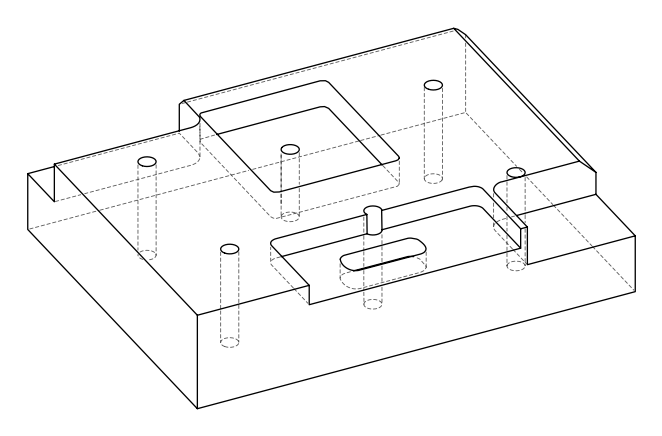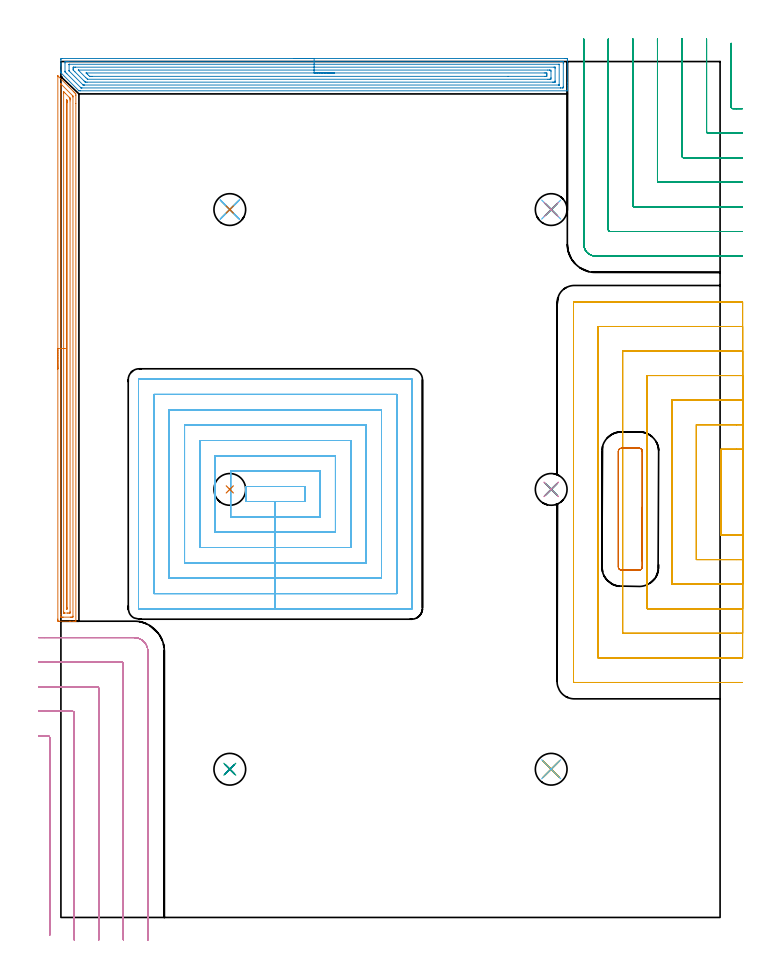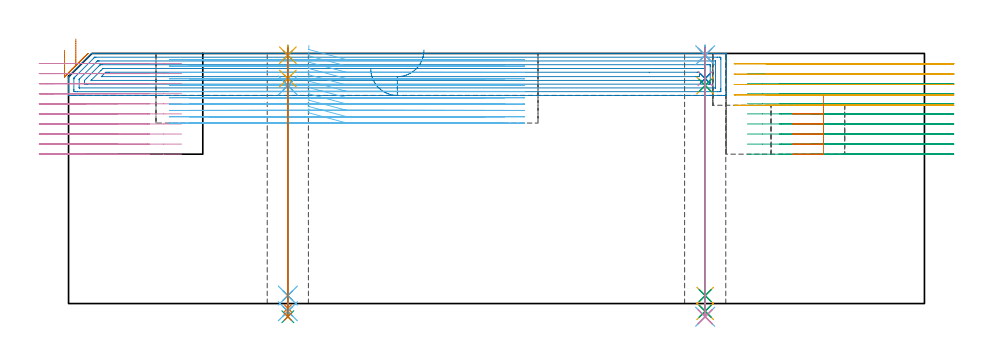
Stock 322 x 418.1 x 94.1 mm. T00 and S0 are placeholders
(PLAN: 28 operations, 20 tool changes, 142 min)
(1 AREA_MILL | FG_CHAMFER_SURFACE | UGT0205_001 | 8.55 min | 10714 mm3)
(2 AREA_MILL_1 | FG_CHAMFER_SURFACE_1 | UGT0205_001 | 12.03 min | 31373 mm3)
(3 MILL_CORNER_NOTCH_RECTANGULAR | CORNER_NOTCH_RECTANGULAR | NXT0201_012 | Follow Part, ap 4, ae 75% | 17.34 min | 288793 mm3)
(4 MILL_CORNER_NOTCH_RECTANGULAR_1 | CORNER_NOTCH_RECTANGULAR_1 | NXT0201_012 | Follow Part, ap 4, ae 75% | 16.72 min | 275011 mm3)
(5 MILL_OPEN_POCKET | POCKET_OPEN | NXT0201_012 | Follow Part, ap 4, ae 75% | 28.63 min | 312837 mm3)
(6 MILL_RECTANGULAR_POCKET | POCKET_RECTANGULAR_STRAIGHT | NXT0201_013 | Follow Part, ap 2.5, ae 75% | 51.78 min | 459825 mm3)
(7 MILL_RECTANGULAR_POCKET_1 | POCKET_RECTANGULAR_STRAIGHT_1 | NXT0201_012 | Follow Part, ap 4, ae 75% | 1.95 min | 37101 mm3)
(8 SPOT_DRILL | STEP1HOLE | NXT0321_9005460120000 | 0.03 min | 4 mm3)
(9 SPOT_DRILL_1 | STEP1HOLE_1 | NXT0321_9005460120000 | 0.03 min | 6 mm3)
(10 SPOT_DRILL_2 | STEP1HOLE_3 | NXT0321_9005460120000 | 0.03 min | 7 mm3)
(11 SPOT_DRILL_3 | STEP1HOLE_4 | NXT0321_9005460120000 | 0.03 min | 34 mm3)
(12 SPOT_DRILL_4 | STEP1HOLE_5 | NXT0321_9005460120000 | 0.03 min | 47 mm3)
(13 DRILL_BLIND_HOLE_INTO_CENTER | STEP1HOLE | UGT0301_185 | 0.05 min | 253 mm3)
(14 GUN_DRILL_THROUGH_HOLE | STEP1HOLE | UGT0307_002 | 0.47 min | 2401 mm3)
(15 SPADE_DRILL_TO_ENLARGE_THROUGH_HOLE | STEP1HOLE | UGT0306_006 | 0.41 min | 15104 mm3)
(16 DRILL_BLIND_HOLE_INTO_CENTER_1 | STEP1HOLE_1 | UGT0301_185 | 0.05 min | 238 mm3)
(17 GUN_DRILL_THROUGH_HOLE_1 | STEP1HOLE_1 | UGT0307_002 | 0.47 min | 2355 mm3)
(18 SPADE_DRILL_TO_ENLARGE_THROUGH_HOLE_1 | STEP1HOLE_1 | UGT0306_006 | 0.41 min | 15074 mm3)
(19 INDEXABLE_INSERT_DRILL_THROUGH_HOLE_FROM_SOLID | STEP1HOLE_2 | NXT0302_002 | 0.29 min | 12841 mm3)
(20 DRILL_BLIND_HOLE_INTO_CENTER_2 | STEP1HOLE_3 | UGT0301_185 | 0.05 min | 208 mm3)
(21 GUN_DRILL_THROUGH_HOLE_2 | STEP1HOLE_3 | UGT0307_002 | 0.47 min | 2388 mm3)
(22 SPADE_DRILL_TO_ENLARGE_THROUGH_HOLE_2 | STEP1HOLE_3 | UGT0306_006 | 0.41 min | 14101 mm3)
(23 DRILL_BLIND_HOLE_INTO_CENTER_3 | STEP1HOLE_4 | UGT0301_185 | 0.05 min | 287 mm3)
(24 GUN_DRILL_THROUGH_HOLE_3 | STEP1HOLE_4 | UGT0307_002 | 0.47 min | 2419 mm3)
(25 SPADE_DRILL_TO_ENLARGE_THROUGH_HOLE_3 | STEP1HOLE_4 | UGT0306_006 | 0.41 min | 15024 mm3)
(26 DRILL_BLIND_HOLE_INTO_CENTER_4 | STEP1HOLE_5 | UGT0301_185 | 0.05 min | 270 mm3)
(27 GUN_DRILL_THROUGH_HOLE_4 | STEP1HOLE_5 | UGT0307_002 | 0.47 min | 2371 mm3)
(28 SPADE_DRILL_TO_ENLARGE_THROUGH_HOLE_4 | STEP1HOLE_5 | UGT0306_006 | 0.41 min | 15073 mm3)
(TOOL UGT0205_001 | Chamfer Mill 20 x 3 x 45 deg. | D20 FL50 Z2)
(TOOL NXT0201_012 | ENDMILL 16mm [2P460-1600-NA 1630] | D16 FL38 Z6)
(TOOL NXT0201_013 | ENDMILL 10mm | D10 FL30 Z4)
(TOOL NXT0321_9005460120000 | NC Spot Drill, 142deg, 12mm, Carbide, Uncoated | D12 PA142 FL30 Z2)
(TOOL UGT0301_185 | Twist Drill 6.3 mm | D6.3 PA118 FL61 Z2)
(TOOL UGT0307_002 | Gun Drill 6 mm | D6 PA130 FL24 Z1)
(TOOL UGT0306_006 | Spade Drill 15.5mm | D15.5 PA132 FL10 Z2)
(TOOL NXT0302_002 | Index. Insert Drill 15.5mm [880-D1550L20-05] | D15.5 PA176 FL78 Z2)
(OP 1 AREA_MILL)
G17 G21 G94 G90
T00 M6
G54
G17 G0 G90 X-1.5 Y267.9 S1061 M3
G43 Z104.1 H0
Z95.3
G94 G1 Y267.938 Z94.428 F250.
Y268.052 Z93.563
Y268.241 Z92.712
Y268.503 Z91.88
Y268.837 Z91.074
Y269.24 Z90.3
Y269.708 Z89.564
Y270.239 Z88.872
Y270.829 Z88.229
Y271.472 Z87.64
Y272.164 Z87.108
Y272.9 Z86.64
Y273.674 Z86.237
Y274.48 Z85.903
Y275.312 Z85.641
Y276.163 Z85.452
Y277.028 Z85.338
Y277.9 Z85.3
Y411.084
X-1.496 Y411.085 Z85.304
X-1.486 Y411.084 Z85.313
X-1.45 Y411.05 Z85.35
X-1.062 Y410.663 Z85.735
X6.053 Y403.547 Z92.853
X6.422 Y403.18 Z93.218
X6.899 Y402.701 Z93.699
X7.301 Y402.3 Z94.099
X7.3 Y401.633 Z94.1
Y397.621
Y144.861
X7.305 Y144.709 Z94.095
X7.301 Y144.706 Z94.091
X6.977 Y144.7 Z93.776
X6.631 Z93.431
X5.982 Z92.777
X4.777 Z91.573
X4.221 Z91.015
X-0.784 Z86.013
X-1.062 Y144.702 Z85.735
X-1.285 Y144.705 Z85.512
X-1.492 Y144.71 Z85.306
X-1.495 Y144.872 Z85.303
X-1.499 Y145.311 Z85.301
X-1.5 Y145.755 Z85.3
Y277.9
X-0.086 Z86.714
X-0.085 Y406.917 Z86.715
X-0.081 Y407.195 Z86.719
X-0.079 Y407.214 Z86.721
X-0.063 Y407.204 Z86.737
X-0.026 Y407.173 Z86.775
X0.01 Y407.14 Z86.81
X5.589 Y401.56 Z92.389
X5.754 Y401.389 Z92.554
X5.879 Y401.257 Z92.679
X5.881 Y401.162 Z92.681
X5.885 Y400.765 Z92.685
Y147.195
X5.884 Y147.097 Z92.684
X5.877 Y146.71 Z92.677
X5.49 Y146.702 Z92.29
X5.101 Y146.701 Z91.901
X4.612 Y146.7 Z91.412
X1.09 Z87.89
X0.699 Y146.701 Z87.499
X0.207 Y146.703 Z87.007
X0.006 Y146.71 Z86.806
X-0.079 Y146.737 Z86.721
X-0.084 Y146.998 Z86.716
X-0.085 Y147.097 Z86.715
X-0.086 Y147.892 Z86.714
Y277.9
X1.328 Z88.128
X1.329 Y402.707 Z88.129
X1.333 Y403.346 Z88.133
X1.334 Y403.35 Z88.134
X1.349 Y403.346 Z88.149
X1.579 Y403.119 Z88.379
X2.248 Y402.453 Z89.048
X4.034 Y400.667 Z90.834
X4.221 Y400.48 Z91.021
X4.394 Y400.303 Z91.194
X4.436 Y400.257 Z91.236
X4.455 Y400.234 Z91.255
X4.464 Y400.197 Z91.264
X4.468 Y400.029 Z91.268
X4.47 Y399.775 Z91.27
X4.471 Y399.52 Z91.271
X4.472 Y398.882 Z91.272
X4.471 Y149.522 Z91.271
X4.466 Y148.882 Z91.266
X4.464 Y148.757 Z91.264
X4.455 Y148.709 Z91.255
X4.397 Y148.704 Z91.197
X4.221 Y148.702 Z91.021
X3.52 Y148.7 Z90.32
X3.34 Z90.14
X1.759 Z88.559
X1.579 Y148.702 Z88.379
X1.4 Y148.706 Z88.2
X1.349 Y148.71 Z88.149
X1.335 Y148.716 Z88.135
X1.333 Y148.731 Z88.133
X1.33 Y148.798 Z88.13
X1.329 Y148.882 Z88.129
X1.328 Y149.137 Z88.128
Y277.9
X2.743 Z89.543
Y398.595
X2.744 Y398.882 Z89.544
X2.746 Y399.168 Z89.546
X2.75 Y399.48 Z89.55
X2.907 Y399.332 Z89.707
X3.05 Y399.176 Z89.85
X3.054 Y398.882 Z89.854
X3.056 Y398.563 Z89.856
X3.057 Y398.276 Z89.857
Y397.989
Y151.242
X3.055 Y150.958 Z89.855
X3.05 Y150.796 Z89.85
X3.047 Y150.71 Z89.847
X3.002 Y150.707 Z89.802
X2.9 Y150.705 Z89.7
X2.798 Y150.707 Z89.598
X2.753 Y150.71 Z89.553
X2.75 Y150.796 Z89.55
X2.746 Y150.955 Z89.546
X2.743 Y151.274 Z89.543
Y277.9
Y278.771 Z89.581
Y279.636 Z89.695
Y280.488 Z89.883
Y281.32 Z90.146
Y282.126 Z90.48
Y282.9 Z90.882
Y283.636 Z91.351
Y284.328 Z91.882
Y284.971 Z92.472
Y285.56 Z93.115
Y286.091 Z93.807
Y286.56 Z94.543
Y286.963 Z95.316
Y287.297 Z96.122
Y287.559 Z96.954
Y287.748 Z97.806
Y287.862 Z98.671
Y287.9 Z99.543
G0 Z104.1
M5
M2
(OP 2 AREA_MILL_1)
G17 G21 G94 G90
T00 M6
G54
G17 G0 G90 X113.7 Y419.6 S1061 M3
G43 Z104.1 H0
Z88.3
G94 G1 X113.738 Z87.429 F250.
X113.852 Z86.564
X114.041 Z85.712
X114.303 Z84.88
X114.637 Z84.074
X115.04 Z83.3
X115.508 Z82.564
X116.04 Z81.872
X116.629 Z81.229
X117.272 Z80.64
X117.964 Z80.109
X118.7 Z79.64
X119.474 Z79.237
X120.28 Z78.903
X121.112 Z78.641
X121.964 Z78.452
X122.828 Z78.338
X123.7 Z78.3
X246.339
X246.8 Y419.599 Z78.301
X247.226 Y419.595 Z78.303
X247.39 Y419.591 Z78.306
X247.395 Y419.176 Z78.721
X247.4 Y418.585 Z79.313
Y407.742 Z90.153
Y406.286 Z91.611
Y405.104 Z92.791
Y404.498 Z93.401
Y404.224 Z93.675
X247.399 Y404.091 Z93.808
X247.39 Y403.806 Z94.093
X247.246 Y403.8 Z94.1
X9.52
X8.794 Y403.803 Z94.089
X8.78 Y403.816 Z94.077
X8.628 Y403.971 Z93.927
X0.154 Y412.446 Z85.452
X0.025 Y412.579 Z85.319
X0.01 Y412.598 Z85.3
X0. Y412.882 Z85.017
Y413.293 Z84.606
Y413.899 Z83.996
Y415.96 Z81.937
Y416.537 Z81.358
Y417.128 Z80.767
Y418.887 Z79.009
X0.004 Y419.176 Z78.721
X0.01 Y419.591 Z78.306
X0.174 Y419.595 Z78.303
X0.6 Y419.6 Z78.3
X123.7
Y418.186 Z79.714
X244.236
X245.016 Y418.185 Z79.715
X245.13 Y418.184 Z79.716
X245.365 Y418.179 Z79.721
X245.39 Y418.102 Z79.798
X245.396 Y417.922 Z79.978
X245.399 Y417.417 Z80.483
X245.4 Y417.039 Z80.861
X245.399 Y405.983 Z91.917
X245.397 Y405.608 Z92.292
X245.39 Y405.234 Z92.666
X245.016 Y405.219 Z92.681
X244.902 Y405.217 Z92.683
X244.124 Y405.214 Z92.686
X244.012
X10.3
X9.91 Y405.217 Z92.683
X9.862 Y405.219 Z92.681
X9.842 Y405.221 Z92.679
X9.805 Y405.255 Z92.645
X9.676 Y405.377 Z92.523
X9.52 Y405.53 Z92.37
X2.91 Y412.14 Z85.76
X2.384 Y412.669 Z85.231
X2.041 Y413.019 Z84.881
X2.01 Y413.068 Z84.832
X2.006 Y413.114 Z84.786
X2.003 Y413.208 Z84.692
X2. Y413.397 Z84.503
X2.001 Y417.417 Z80.483
X2.003 Y417.792 Z80.108
X2.01 Y418.166 Z79.734
X2.384 Y418.181 Z79.719
X2.498 Y418.183 Z79.717
X3.276 Y418.186 Z79.714
X3.388
X123.7
Y416.771 Z81.129
X243.232
X243.311 Y416.77 Z81.13
X243.374 Y416.767 Z81.133
X243.386 Y416.765 Z81.135
X243.39 Y416.749 Z81.151
X243.395 Y416.702 Z81.198
X243.399 Y416.537 Z81.363
Y406.863 Z91.037
X243.398 Y406.699 Z91.201
X243.391 Y406.644 Z91.256
X243.387 Y406.635 Z91.265
X243.379 Y406.632 Z91.268
X243.351 Y406.63 Z91.27
X243.232 Y406.629 Z91.271
X11.541
X11.304
X11.067 Y406.632 Z91.268
X10.909 Y406.635 Z91.265
X10.869 Y406.642 Z91.258
X10.848 Y406.659 Z91.241
X10.804 Y406.699 Z91.201
X10.637 Y406.863 Z91.037
X4.168 Y413.333 Z84.567
X4.031 Y413.477 Z84.423
X4.016 Y413.495 Z84.405
X4.01 Y413.535 Z84.365
X4.004 Y413.623 Z84.277
X4.001 Y413.733 Z84.167
Y416.537 Z81.363
X4.002 Y416.7 Z81.2
X4.009 Y416.756 Z81.144
X4.013 Y416.765 Z81.135
X4.021 Y416.768 Z81.132
X4.049 Y416.77 Z81.13
X4.168 Y416.771 Z81.129
X123.7
Y415.357 Z82.543
X240.861
X241.28 Y415.355 Z82.545
X241.373 Y415.352 Z82.548
X241.387 Y415.351 Z82.549
X241.39 Y415.337 Z82.563
X241.396 Y415.292 Z82.608
X241.398 Y415.199 Z82.701
X241.4 Y414.826 Z83.074
Y408.622 Z89.278
X241.396 Y408.206 Z89.694
X241.393 Y408.102 Z89.798
X241.39 Y408.056 Z89.844
X241.338 Y408.05 Z89.85
X241.14 Y408.046 Z89.854
X240.556 Y408.043 Z89.857
X240.251
X12.783
X12.196 Y408.045 Z89.855
X12.001 Y408.047 Z89.853
X11.932 Y408.05 Z89.85
X11.901 Y408.06 Z89.84
X11.873 Y408.085 Z89.815
X11.761 Y408.192 Z89.708
X11.327 Y408.622 Z89.278
X6.844 Y413.105 Z84.795
X6.061 Y413.899 Z84.001
X6.01 Y413.953 Z83.947
X6.007 Y414.003 Z83.897
X6.003 Y414.107 Z83.793
X6.001 Y414.315 Z83.585
X6. Y414.731 Z83.169
Y414.778 Z83.122
X6.004 Y415.194 Z82.706
X6.007 Y415.298 Z82.602
X6.01 Y415.344 Z82.556
X6.062 Y415.35 Z82.55
X6.26 Y415.353 Z82.547
X6.844 Y415.357 Z82.543
X7.149
X123.7
Y413.943 Z83.957
X237.835
X238.729 Y413.942 Z83.958
X238.772 Y413.94 Z83.96
X239.39 Y413.899 Z84.001
X239.399 Y413.281 Z84.619
Y410.381 Z87.519
X239.397 Y409.765 Z88.135
X239.39 Y409.501 Z88.399
X238.814 Y409.46 Z88.44
X238.772 Y409.459 Z88.441
X237.925 Y409.457 Z88.443
X13.088
X13.043 Y409.459 Z88.441
X12.958 Y409.464 Z88.436
X12.909 Y409.501 Z88.399
X12.196 Y410.203 Z87.697
X8.628 Y413.772 Z84.128
X8.506 Y413.899 Z84.001
X8.476 Y413.934 Z83.966
X8.538 Y413.94 Z83.96
X8.584 Y413.942 Z83.958
X123.7 Y413.943 Z83.957
Y412.529 Z85.371
X236.096
X236.594 Y412.528 Z85.372
X236.988 Y412.525 Z85.375
X237.373 Y412.522 Z85.378
X237.39 Y412.14 Z85.76
X237.395 Y411.738 Z86.162
X237.39 Y411.26 Z86.64
X237.376 Y410.878 Z87.022
X236.988 Y410.875 Z87.025
X236.49 Y410.872 Z87.028
X218.455 Y410.871 Z87.029
X15.267
X14.872 Y410.872 Z87.028
X14.371 Y410.874 Z87.026
X13.98 Y410.878 Z87.022
X13.592 Y411.26 Z86.64
X13.088 Y411.76 Z86.14
X12.711 Y412.14 Z85.76
X12.347 Y412.513 Z85.387
X12.338 Y412.524 Z85.376
X12.347 Y412.525 Z85.375
X12.386 Y412.527 Z85.373
X12.456 Y412.528 Z85.372
X12.562 Y412.529 Z85.371
X123.7
X124.572 Z85.409
X125.436 Z85.523
X126.288 Z85.712
X127.12 Z85.974
X127.926 Z86.308
X128.7 Z86.711
X129.436 Z87.18
X130.128 Z87.711
X130.771 Z88.3
X131.36 Z88.943
X131.892 Z89.635
X132.36 Z90.371
X132.763 Z91.145
X133.097 Z91.951
X133.359 Z92.783
X133.548 Z93.635
X133.662 Z94.5
X133.7 Z95.371
G0 Z104.1
M5
M2
(OP 3 MILL_CORNER_NOTCH_RECTANGULAR)
G17 G21 G94 G90
T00 M6
G54
G17 G0 G90 X327.4 Y427.003 S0 M3
G43 Z104.1 H1
Z90.31
G94 G1 Y424.003 F250.
Y395.894 F500.
G3 X328.194 Y395.1 R0.8
G1 X330.
X333. F250.
G0 Z104.1
X315.387 Y429.1
Z90.31
G1 X315.399 Y426.1
X315.4 Y425.846 F500.
Y383.894
G3 X316.194 Y383.1 R0.8
G1 X330.
X333. F250.
G0 Z104.1
X303.383 Y429.1
Z90.31
G1 X303.399 Y426.1
X303.4 Y425.846 F500.
Y371.895
G3 X304.195 Y371.1 R0.8
G1 X330.
X333. F250.
G0 Z104.1
X291.378 Y429.1
Z90.31
G1 X291.399 Y426.1
X291.4 Y425.846 F500.
Y359.895
G3 X292.195 Y359.1 R0.8
G1 X330.
X333. F250.
G0 Z104.1
X279.367 Y429.1
Z90.31
G1 X279.399 Y426.1
G2 X279.4 Y425.846 R24. F500.
G1 Y347.895
G3 X280.195 Y347.1 R0.8
G1 X330.
X333. F250.
G0 Z104.1
X267.334 Y429.099
Z90.31
G1 X267.397 Y426.1
G2 X267.4 Y425.846 R12. F500.
G1 Y335.896
G3 X268.196 Y335.1 R0.8
G1 X330.
X333. F250.
G0 Z104.1
X255.4 Y428.846
Z90.31
G1 Y425.846
Y328.8 F500.
G3 X261.1 Y323.1 R5.7
G1 X330.
X333. F250.
G0 Z104.1
X327.4 Y427.003
Z86.52
G1 Y424.003
Y395.894 F500.
G3 X328.194 Y395.1 R0.8
G1 X330.
X333. F250.
G0 Z104.1
X315.392 Y429.1
Z86.52
G1 X315.4 Y426.1
Y425.935 F500.
Y383.894
G3 X316.194 Y383.1 R0.8
G1 X330.
X333. F250.
G0 Z104.1
X303.389 Y429.1
Z86.52
G1 X303.4 Y426.1
Y425.935 F500.
Y371.895
G3 X304.195 Y371.1 R0.8
G1 X330.
X333. F250.
G0 Z104.1
X291.386 Y429.1
Z86.52
G1 X291.4 Y426.1
Y425.935 F500.
Y359.895
G3 X292.195 Y359.1 R0.8
G1 X330.
X333. F250.
G0 Z104.1
X279.379 Y429.1
Z86.52
G1 X279.399 Y426.1
X279.4 Y425.935 F500.
Y347.895
G3 X280.195 Y347.1 R0.8
G1 X330.
X333. F250.
G0 Z104.1
X267.358 Y429.1
Z86.52
G1 X267.399 Y426.1
X267.4 Y425.935 F500.
Y335.896
G3 X268.196 Y335.1 R0.8
G1 X330.
X333. F250.
G0 Z104.1
X255.4 Y428.935
Z86.52
G1 Y425.935
Y328.8 F500.
G3 X261.1 Y323.1 R5.7
G1 X330.
X333. F250.
G0 Z104.1
X327.4 Y427.003
Z82.73
G1 Y424.003
Y395.894 F500.
G3 X328.194 Y395.1 R0.8
G1 X330.
X333. F250.
G0 Z104.1
X315.4 Y429.1
Z82.73
G1 Y426.1
Y383.894 F500.
G3 X316.194 Y383.1 R0.8
G1 X330.
X333. F250.
G0 Z104.1
X303.4 Y429.1
Z82.73
G1 Y426.1
Y371.895 F500.
G3 X304.195 Y371.1 R0.8
G1 X330.
X333. F250.
G0 Z104.1
X291.4 Y429.1
Z82.73
G1 Y426.1
Y359.895 F500.
G3 X292.195 Y359.1 R0.8
G1 X330.
X333. F250.
G0 Z104.1
X279.4 Y429.1
Z82.73
G1 Y426.1
Y347.895 F500.
G3 X280.195 Y347.1 R0.8
G1 X330.
X333. F250.
G0 Z104.1
X267.4 Y429.1
Z82.73
G1 Y426.1
Y335.896 F500.
G3 X268.196 Y335.1 R0.8
G1 X330.
X333. F250.
G0 Z104.1
X255.4 Y429.1
Z82.73
G1 Y426.1
Y328.8 F500.
G3 X261.1 Y323.1 R5.7
G1 X330.
X333. F250.
G0 Z104.1
X327.4 Y427.003
Z78.94
G1 Y424.003
Y395.894 F500.
G3 X328.194 Y395.1 R0.8
G1 X330.
X333. F250.
G0 Z104.1
X315.4 Y429.1
Z78.94
G1 Y426.1
Y383.894 F500.
G3 X316.194 Y383.1 R0.8
G1 X330.
X333. F250.
G0 Z104.1
X303.4 Y429.1
Z78.94
G1 Y426.1
Y371.895 F500.
G3 X304.195 Y371.1 R0.8
G1 X330.
X333. F250.
G0 Z104.1
X291.4 Y429.1
Z78.94
G1 Y426.1
Y359.895 F500.
G3 X292.195 Y359.1 R0.8
G1 X330.
X333. F250.
G0 Z104.1
X279.4 Y429.1
Z78.94
G1 Y426.1
Y347.895 F500.
G3 X280.195 Y347.1 R0.8
G1 X330.
X333. F250.
G0 Z104.1
X267.4 Y429.1
Z78.94
G1 Y426.1
Y335.896 F500.
G3 X268.196 Y335.1 R0.8
G1 X330.
X333. F250.
G0 Z104.1
X255.4 Y429.1
Z78.94
G1 Y426.1
Y328.8 F500.
G3 X261.1 Y323.1 R5.7
G1 X330.
X333. F250.
G0 Z104.1
X327.4 Y427.003
Z75.15
G1 Y424.003
Y395.894 F500.
G3 X328.194 Y395.1 R0.8
G1 X330.
X333. F250.
G0 Z104.1
X315.4 Y429.1
Z75.15
G1 Y426.1
Y383.894 F500.
G3 X316.194 Y383.1 R0.8
G1 X330.
X333. F250.
G0 Z104.1
X303.4 Y429.1
Z75.15
G1 Y426.1
Y371.895 F500.
G3 X304.195 Y371.1 R0.8
G1 X330.
X333. F250.
G0 Z104.1
X291.4 Y429.1
Z75.15
G1 Y426.1
Y359.895 F500.
G3 X292.195 Y359.1 R0.8
G1 X330.
X333. F250.
G0 Z104.1
X279.4 Y429.1
Z75.15
G1 Y426.1
Y347.895 F500.
G3 X280.195 Y347.1 R0.8
G1 X330.
X333. F250.
G0 Z104.1
X267.4 Y429.1
Z75.15
G1 Y426.1
Y335.896 F500.
G3 X268.196 Y335.1 R0.8
G1 X330.
X333. F250.
G0 Z104.1
X255.4 Y429.1
Z75.15
G1 Y426.1
Y328.8 F500.
G3 X261.1 Y323.1 R5.7
G1 X330.
X333. F250.
G0 Z104.1
X327.4 Y427.003
Z71.36
G1 Y424.003
Y395.894 F500.
G3 X328.194 Y395.1 R0.8
G1 X330.
X333. F250.
G0 Z104.1
X315.4 Y429.1
Z71.36
G1 Y426.1
Y383.894 F500.
G3 X316.194 Y383.1 R0.8
G1 X330.
X333. F250.
G0 Z104.1
X303.4 Y429.1
Z71.36
G1 Y426.1
Y371.895 F500.
G3 X304.195 Y371.1 R0.8
G1 X330.
X333. F250.
G0 Z104.1
X291.4 Y429.1
Z71.36
G1 Y426.1
Y359.895 F500.
G3 X292.195 Y359.1 R0.8
G1 X330.
X333. F250.
G0 Z104.1
X279.4 Y429.1
Z71.36
G1 Y426.1
Y347.895 F500.
G3 X280.195 Y347.1 R0.8
G1 X330.
X333. F250.
G0 Z104.1
X267.4 Y429.1
Z71.36
G1 Y426.1
Y335.896 F500.
G3 X268.196 Y335.1 R0.8
G1 X330.
X333. F250.
G0 Z104.1
X255.4 Y429.1
Z71.36
G1 Y426.1
Y328.8 F500.
G3 X261.1 Y323.1 R5.7
G1 X330.
X333. F250.
G0 Z104.1
X327.4 Y427.003
Z67.57
G1 Y424.003
Y395.894 F500.
G3 X328.194 Y395.1 R0.8
G1 X330.
X333. F250.
G0 Z104.1
X315.4 Y429.1
Z67.57
G1 Y426.1
Y383.894 F500.
G3 X316.194 Y383.1 R0.8
G1 X330.
X333. F250.
G0 Z104.1
X303.4 Y429.1
Z67.57
G1 Y426.1
Y371.895 F500.
G3 X304.195 Y371.1 R0.8
G1 X330.
X333. F250.
G0 Z104.1
X291.4 Y429.1
Z67.57
G1 Y426.1
Y359.895 F500.
G3 X292.195 Y359.1 R0.8
G1 X330.
X333. F250.
G0 Z104.1
X279.4 Y429.1
Z67.57
G1 Y426.1
Y347.895 F500.
G3 X280.195 Y347.1 R0.8
G1 X330.
X333. F250.
G0 Z104.1
X267.4 Y429.1
Z67.57
G1 Y426.1
Y335.896 F500.
G3 X268.196 Y335.1 R0.8
G1 X330.
X333. F250.
G0 Z104.1
X255.4 Y429.1
Z67.57
G1 Y426.1
Y328.8 F500.
G3 X261.1 Y323.1 R5.7
G1 X330.
X333. F250.
G0 Z104.1
X327.4 Y427.003
Z63.78
G1 Y424.003
Y395.894 F500.
G3 X328.194 Y395.1 R0.8
G1 X330.
X333. F250.
G0 Z104.1
X315.4 Y429.1
Z63.78
G1 Y426.1
Y383.894 F500.
G3 X316.194 Y383.1 R0.8
G1 X330.
X333. F250.
G0 Z104.1
X303.4 Y429.1
Z63.78
G1 Y426.1
Y371.895 F500.
G3 X304.195 Y371.1 R0.8
G1 X330.
X333. F250.
G0 Z104.1
X291.4 Y429.1
Z63.78
G1 Y426.1
Y359.895 F500.
G3 X292.195 Y359.1 R0.8
G1 X330.
X333. F250.
G0 Z104.1
X279.4 Y429.1
Z63.78
G1 Y426.1
Y347.895 F500.
G3 X280.195 Y347.1 R0.8
G1 X330.
X333. F250.
G0 Z104.1
X267.4 Y429.1
Z63.78
G1 Y426.1
Y335.896 F500.
G3 X268.196 Y335.1 R0.8
G1 X330.
X333. F250.
G0 Z104.1
X255.4 Y429.1
Z63.78
G1 Y426.1
Y328.8 F500.
G3 X261.1 Y323.1 R5.7
G1 X330.
X333. F250.
G0 Z104.1
X327.4 Y427.003
Z59.99
G1 Y424.003
Y395.894 F500.
G3 X328.194 Y395.1 R0.8
G1 X330.
X333. F250.
G0 Z104.1
X315.4 Y429.1
Z59.99
G1 Y426.1
Y383.894 F500.
G3 X316.194 Y383.1 R0.8
G1 X330.
X333. F250.
G0 Z104.1
X303.4 Y429.1
Z59.99
G1 Y426.1
Y371.895 F500.
G3 X304.195 Y371.1 R0.8
G1 X330.
X333. F250.
G0 Z104.1
X291.4 Y429.1
Z59.99
G1 Y426.1
Y359.895 F500.
G3 X292.195 Y359.1 R0.8
G1 X330.
X333. F250.
G0 Z104.1
X279.4 Y429.1
Z59.99
G1 Y426.1
Y347.895 F500.
G3 X280.195 Y347.1 R0.8
G1 X330.
X333. F250.
G0 Z104.1
X267.4 Y429.1
Z59.99
G1 Y426.1
Y335.896 F500.
G3 X268.196 Y335.1 R0.8
G1 X330.
X333. F250.
G0 Z104.1
X255.4 Y429.1
Z59.99
G1 Y426.1
Y328.8 F500.
G3 X261.1 Y323.1 R5.7
G1 X330.
X333. F250.
G0 Z104.1
X327.4 Y427.003
Z56.2
G1 Y424.003
Y395.894 F500.
G3 X328.194 Y395.1 R0.8
G1 X330.
X333. F250.
G0 Z104.1
X315.4 Y429.1
Z56.2
G1 Y426.1
Y383.894 F500.
G3 X316.194 Y383.1 R0.8
G1 X330.
X333. F250.
G0 Z104.1
X303.4 Y429.1
Z56.2
G1 Y426.1
Y371.895 F500.
G3 X304.195 Y371.1 R0.8
G1 X330.
X333. F250.
G0 Z104.1
X291.4 Y429.1
Z56.2
G1 Y426.1
Y359.895 F500.
G3 X292.195 Y359.1 R0.8
G1 X330.
X333. F250.
G0 Z104.1
X279.4 Y429.1
Z56.2
G1 Y426.1
Y347.895 F500.
G3 X280.195 Y347.1 R0.8
G1 X330.
X333. F250.
G0 Z104.1
X267.4 Y429.1
Z56.2
G1 Y426.1
Y335.896 F500.
G3 X268.196 Y335.1 R0.8
G1 X330.
X333. F250.
G0 Z104.1
X255.4 Y429.1
Z56.2
G1 Y426.1
Y328.8 F500.
G3 X261.1 Y323.1 R5.7
G1 X330.
X333. F250.
G0 Z104.1
M5
M2
(OP 4 MILL_CORNER_NOTCH_RECTANGULAR_1)
G17 G21 G94 G90
T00 M6
G54
G17 G0 G90 X-5.5 Y-8.809 S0 M3
G43 Z104.1 H1
Z90.31
G94 G1 Y-5.809 F250.
Y87.905 F500.
G3 X-6.295 Y88.7 R0.8
G1 X-8.
X-11. F250.
G0 Z104.1
X6.5 Y-11.
Z90.31
G1 Y-8.
Y99.905 F500.
G3 X5.705 Y100.7 R0.8
G1 X-8.
X-11. F250.
G0 Z104.1
X18.5 Y-11.
Z90.31
G1 Y-8.
Y111.905 F500.
G3 X17.705 Y112.7 R0.8
G1 X-8.
X-11. F250.
G0 Z104.1
X30.5 Y-11.
Z90.31
G1 Y-8.
Y123.904 F500.
G3 X29.704 Y124.7 R0.8
G1 X-8.
X-11. F250.
G0 Z104.1
X42.5 Y-11.
Z90.31
G1 Y-8.
Y130. F500.
G3 X35.8 Y136.7 R6.7
G1 X-8.
X-11. F250.
G0 Z104.1
X-5.5 Y-8.809
Z86.52
G1 Y-5.809
Y87.905 F500.
G3 X-6.295 Y88.7 R0.8
G1 X-8.
X-11. F250.
G0 Z104.1
X6.5 Y-11.
Z86.52
G1 Y-8.
Y99.905 F500.
G3 X5.705 Y100.7 R0.8
G1 X-8.
X-11. F250.
G0 Z104.1
X18.5 Y-11.
Z86.52
G1 Y-8.
Y111.905 F500.
G3 X17.705 Y112.7 R0.8
G1 X-8.
X-11. F250.
G0 Z104.1
X30.5 Y-11.
Z86.52
G1 Y-8.
Y123.904 F500.
G3 X29.704 Y124.7 R0.8
G1 X-8.
X-11. F250.
G0 Z104.1
X42.5 Y-11.
Z86.52
G1 Y-8.
Y130. F500.
G3 X35.8 Y136.7 R6.7
G1 X-8.
X-11. F250.
G0 Z104.1
X-5.5 Y-8.809
Z82.73
G1 Y-5.809
Y87.905 F500.
G3 X-6.295 Y88.7 R0.8
G1 X-8.
X-11. F250.
G0 Z104.1
X6.5 Y-11.
Z82.73
G1 Y-8.
Y99.905 F500.
G3 X5.705 Y100.7 R0.8
G1 X-8.
X-11. F250.
G0 Z104.1
X18.5 Y-11.
Z82.73
G1 Y-8.
Y111.905 F500.
G3 X17.705 Y112.7 R0.8
G1 X-8.
X-11. F250.
G0 Z104.1
X30.5 Y-11.
Z82.73
G1 Y-8.
Y123.904 F500.
G3 X29.704 Y124.7 R0.8
G1 X-8.
X-11. F250.
G0 Z104.1
X42.5 Y-11.
Z82.73
G1 Y-8.
Y130. F500.
G3 X35.8 Y136.7 R6.7
G1 X-8.
X-11. F250.
G0 Z104.1
X-5.5 Y-8.809
Z78.94
G1 Y-5.809
Y87.905 F500.
G3 X-6.295 Y88.7 R0.8
G1 X-8.
X-11. F250.
G0 Z104.1
X6.5 Y-11.
Z78.94
G1 Y-8.
Y99.905 F500.
G3 X5.705 Y100.7 R0.8
G1 X-8.
X-11. F250.
G0 Z104.1
X18.5 Y-11.
Z78.94
G1 Y-8.
Y111.905 F500.
G3 X17.705 Y112.7 R0.8
G1 X-8.
X-11. F250.
G0 Z104.1
X30.5 Y-11.
Z78.94
G1 Y-8.
Y123.904 F500.
G3 X29.704 Y124.7 R0.8
G1 X-8.
X-11. F250.
G0 Z104.1
X42.5 Y-11.
Z78.94
G1 Y-8.
Y130. F500.
G3 X35.8 Y136.7 R6.7
G1 X-8.
X-11. F250.
G0 Z104.1
X-5.5 Y-8.809
Z75.15
G1 Y-5.809
Y87.905 F500.
G3 X-6.295 Y88.7 R0.8
G1 X-8.
X-11. F250.
G0 Z104.1
X6.5 Y-11.
Z75.15
G1 Y-8.
Y99.905 F500.
G3 X5.705 Y100.7 R0.8
G1 X-8.
X-11. F250.
G0 Z104.1
X18.5 Y-11.
Z75.15
G1 Y-8.
Y111.905 F500.
G3 X17.705 Y112.7 R0.8
G1 X-8.
X-11. F250.
G0 Z104.1
X30.5 Y-11.
Z75.15
G1 Y-8.
Y123.904 F500.
G3 X29.704 Y124.7 R0.8
G1 X-8.
X-11. F250.
G0 Z104.1
X42.5 Y-11.
Z75.15
G1 Y-8.
Y130. F500.
G3 X35.8 Y136.7 R6.7
G1 X-8.
X-11. F250.
G0 Z104.1
X-5.5 Y-8.809
Z71.36
G1 Y-5.809
Y87.905 F500.
G3 X-6.295 Y88.7 R0.8
G1 X-8.
X-11. F250.
G0 Z104.1
X6.5 Y-11.
Z71.36
G1 Y-8.
Y99.905 F500.
G3 X5.705 Y100.7 R0.8
G1 X-8.
X-11. F250.
G0 Z104.1
X18.5 Y-11.
Z71.36
G1 Y-8.
Y111.905 F500.
G3 X17.705 Y112.7 R0.8
G1 X-8.
X-11. F250.
G0 Z104.1
X30.5 Y-11.
Z71.36
G1 Y-8.
Y123.904 F500.
G3 X29.704 Y124.7 R0.8
G1 X-8.
X-11. F250.
G0 Z104.1
X42.5 Y-11.
Z71.36
G1 Y-8.
Y130. F500.
G3 X35.8 Y136.7 R6.7
G1 X-8.
X-11. F250.
G0 Z104.1
X-5.5 Y-8.809
Z67.57
G1 Y-5.809
Y87.905 F500.
G3 X-6.295 Y88.7 R0.8
G1 X-8.
X-11. F250.
G0 Z104.1
X6.5 Y-11.
Z67.57
G1 Y-8.
Y99.905 F500.
G3 X5.705 Y100.7 R0.8
G1 X-8.
X-11. F250.
G0 Z104.1
X18.5 Y-11.
Z67.57
G1 Y-8.
Y111.905 F500.
G3 X17.705 Y112.7 R0.8
G1 X-8.
X-11. F250.
G0 Z104.1
X30.5 Y-11.
Z67.57
G1 Y-8.
Y123.904 F500.
G3 X29.704 Y124.7 R0.8
G1 X-8.
X-11. F250.
G0 Z104.1
X42.5 Y-11.
Z67.57
G1 Y-8.
Y130. F500.
G3 X35.8 Y136.7 R6.7
G1 X-8.
X-11. F250.
G0 Z104.1
X-5.5 Y-8.809
Z63.78
G1 Y-5.809
Y87.905 F500.
G3 X-6.295 Y88.7 R0.8
G1 X-8.
X-11. F250.
G0 Z104.1
X6.5 Y-11.
Z63.78
G1 Y-8.
Y99.905 F500.
G3 X5.705 Y100.7 R0.8
G1 X-8.
X-11. F250.
G0 Z104.1
X18.5 Y-11.
Z63.78
G1 Y-8.
Y111.905 F500.
G3 X17.705 Y112.7 R0.8
G1 X-8.
X-11. F250.
G0 Z104.1
X30.5 Y-11.
Z63.78
G1 Y-8.
Y123.904 F500.
G3 X29.704 Y124.7 R0.8
G1 X-8.
X-11. F250.
G0 Z104.1
X42.5 Y-11.
Z63.78
G1 Y-8.
Y130. F500.
G3 X35.8 Y136.7 R6.7
G1 X-8.
X-11. F250.
G0 Z104.1
X-5.5 Y-8.809
Z59.99
G1 Y-5.809
Y87.905 F500.
G3 X-6.295 Y88.7 R0.8
G1 X-8.
X-11. F250.
G0 Z104.1
X6.5 Y-11.
Z59.99
G1 Y-8.
Y99.905 F500.
G3 X5.705 Y100.7 R0.8
G1 X-8.
X-11. F250.
G0 Z104.1
X18.5 Y-11.
Z59.99
G1 Y-8.
Y111.905 F500.
G3 X17.705 Y112.7 R0.8
G1 X-8.
X-11. F250.
G0 Z104.1
X30.5 Y-11.
Z59.99
G1 Y-8.
Y123.904 F500.
G3 X29.704 Y124.7 R0.8
G1 X-8.
X-11. F250.
G0 Z104.1
X42.5 Y-11.
Z59.99
G1 Y-8.
Y130. F500.
G3 X35.8 Y136.7 R6.7
G1 X-8.
X-11. F250.
G0 Z104.1
X-5.5 Y-8.809
Z56.2
G1 Y-5.809
Y87.905 F500.
G3 X-6.295 Y88.7 R0.8
G1 X-8.
X-11. F250.
G0 Z104.1
X6.5 Y-11.
Z56.2
G1 Y-8.
Y99.905 F500.
G3 X5.705 Y100.7 R0.8
G1 X-8.
X-11. F250.
G0 Z104.1
X18.5 Y-11.
Z56.2
G1 Y-8.
Y111.905 F500.
G3 X17.705 Y112.7 R0.8
G1 X-8.
X-11. F250.
G0 Z104.1
X30.5 Y-11.
Z56.2
G1 Y-8.
Y123.904 F500.
G3 X29.704 Y124.7 R0.8
G1 X-8.
X-11. F250.
G0 Z104.1
X42.5 Y-11.
Z56.2
G1 Y-8.
Y130. F500.
G3 X35.8 Y136.7 R6.7
G1 X-8.
X-11. F250.
G0 Z104.1
M5
M2
(OP 5 MILL_OPEN_POCKET)
G17 G21 G94 G90
T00 M6
G54
G17 G0 G90 X333. Y228.7 S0 M3
G43 Z104.1 H1
Z90.2
G94 G1 X330. F250.
X322.4 F500.
Y186.8
X330.
X333. F250.
Y240.7
X330.
X310.4 F500.
Y174.8
X330.
X333. F250.
Y252.7
X330.
X298.4 F500.
Y162.8
X330.
X333. F250.
Y264.7
X330.
X286.4 F500.
Y150.8
X330.
X333. F250.
Y276.7
X330.
X274.4 F500.
Y138.8
X330.
X333. F250.
Y288.7
X330.
X262.4 F500.
Y126.8
X330.
X333. F250.
Y300.7
X330.
X250.8 F500.
G3 X250.4 Y300.3 R0.4
G1 Y115.2
G3 X250.8 Y114.8 R0.4
G1 X330.
X333. F250.
G0 Y228.7 Z86.3
G1 X330.
X322.4 F500.
Y186.8
X330.
X333. F250.
Y240.7
X330.
X310.4 F500.
Y174.8
X330.
X333. F250.
Y252.7
X330.
X298.4 F500.
Y162.8
X330.
X333. F250.
Y264.7
X330.
X286.4 F500.
Y150.8
X330.
X333. F250.
Y276.7
X330.
X274.4 F500.
Y138.8
X330.
X333. F250.
Y288.7
X330.
X262.4 F500.
Y126.8
X330.
X333. F250.
Y300.7
X330.
X250.8 F500.
G3 X250.4 Y300.3 R0.4
G1 Y115.2
G3 X250.8 Y114.8 R0.4
G1 X330.
X333. F250.
G0 Y228.7 Z82.4
G1 X330.
X322.4 F500.
Y186.8
X330.
X333. F250.
Y240.7
X330.
X310.4 F500.
Y174.8
X330.
X333. F250.
Y252.7
X330.
X298.4 F500.
Y162.8
X330.
X333. F250.
Y264.7
X330.
X286.4 F500.
Y150.8
X330.
X333. F250.
Y276.7
X330.
X274.4 F500.
Y138.8
X330.
X333. F250.
Y288.7
X330.
X262.4 F500.
Y126.8
X330.
X333. F250.
Y300.7
X330.
X250.8 F500.
G3 X250.4 Y300.3 R0.4
G1 Y115.2
G3 X250.8 Y114.8 R0.4
G1 X330.
X333. F250.
G0 Y228.7 Z78.5
G1 X330.
X322.4 F500.
Y186.8
X330.
X333. F250.
Y240.7
X330.
X310.4 F500.
Y174.8
X330.
X333. F250.
Y252.7
X330.
X298.4 F500.
Y162.8
X330.
X333. F250.
Y264.7
X330.
X286.4 F500.
Y150.8
X330.
X333. F250.
Y276.7
X330.
X274.4 F500.
Y138.8
X330.
X333. F250.
Y288.7
X330.
X262.4 F500.
Y126.8
X330.
X333. F250.
Y300.7
X330.
X250.8 F500.
G3 X250.4 Y300.3 R0.4
G1 Y115.2
G3 X250.8 Y114.8 R0.4
G1 X330.
X333. F250.
G0 Y228.7 Z74.6
G1 X330.
X322.4 F500.
Y186.8
X330.
X333. F250.
Y240.7
X330.
X310.4 F500.
Y174.8
X330.
X333. F250.
Y252.7
X330.
X298.4 F500.
Y162.8
X330.
X333. F250.
Y264.7
X330.
X286.4 F500.
Y150.8
X330.
X333. F250.
Y276.7
X330.
X274.4 F500.
Y138.8
X330.
X333. F250.
Y288.7
X330.
X262.4 F500.
Y126.8
X330.
X333. F250.
Y300.7
X330.
X250.8 F500.
G3 X250.4 Y300.3 R0.4
G1 Y115.2
G3 X250.8 Y114.8 R0.4
G1 X330.
X333. F250.
G0 Z104.1
M5
M2
(OP 6 MILL_RECTANGULAR_POCKET)
G17 G21 G94 G90
T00 M6
G54
G17 G0 G90 X90.4 Y208.935 S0 M3
G43 Z104.1 H0
Z97.1
G94 G1 Y203.2 Z95.563 F250.
X104.75 Z91.718
X119.1 F500.
Y210.5
X90.4
Y203.2
X104.75
Y195.7
X126.6
Y218.
X82.9
Y195.7
X104.75
Y188.2
X134.1
Y225.5
X75.4
Y188.2
X104.75
Y180.7
X141.6
Y233.
X67.9
Y180.7
X104.75
Y173.2
X149.1
Y240.5
X60.4
Y173.2
X104.75
Y165.7
X156.6
Y248.
X52.9
Y165.7
X104.75
Y158.2
X164.1
Y255.5
X45.4
Y158.2
X104.75
Y150.7
X171.3
G3 X171.6 Y151. R0.3
G1 Y262.7
G3 X171.3 Y263. R0.3
G1 X38.2
G3 X37.9 Y262.7 R0.3
G1 Y151.
G3 X38.2 Y150.7 R0.3
G1 X104.75
X105.75
G0 X90.4 Y208.935 Z94.718
G1 Y203.2 Z93.181 F250.
X104.75 Z89.336
X119.1 F500.
Y210.5
X90.4
Y203.2
X104.75
Y195.7
X126.6
Y218.
X82.9
Y195.7
X104.75
Y188.2
X134.1
Y225.5
X75.4
Y188.2
X104.75
Y180.7
X141.6
Y233.
X67.9
Y180.7
X104.75
Y173.2
X149.1
Y240.5
X60.4
Y173.2
X104.75
Y165.7
X156.6
Y248.
X52.9
Y165.7
X104.75
Y158.2
X164.1
Y255.5
X45.4
Y158.2
X104.75
Y150.7
X171.3
G3 X171.6 Y151. R0.3
G1 Y262.7
G3 X171.3 Y263. R0.3
G1 X38.2
G3 X37.9 Y262.7 R0.3
G1 Y151.
G3 X38.2 Y150.7 R0.3
G1 X104.75
X105.75
G0 X90.4 Y208.935 Z92.336
G1 Y203.2 Z90.8 F250.
X104.75 Z86.954
X119.1 F500.
Y210.5
X90.4
Y203.2
X104.75
Y195.7
X126.6
Y218.
X82.9
Y195.7
X104.75
Y188.2
X134.1
Y225.5
X75.4
Y188.2
X104.75
Y180.7
X141.6
Y233.
X67.9
Y180.7
X104.75
Y173.2
X149.1
Y240.5
X60.4
Y173.2
X104.75
Y165.7
X156.6
Y248.
X52.9
Y165.7
X104.75
Y158.2
X164.1
Y255.5
X45.4
Y158.2
X104.75
Y150.7
X171.3
G3 X171.6 Y151. R0.3
G1 Y262.7
G3 X171.3 Y263. R0.3
G1 X38.2
G3 X37.9 Y262.7 R0.3
G1 Y151.
G3 X38.2 Y150.7 R0.3
G1 X104.75
X105.75
G0 X90.4 Y208.935 Z89.954
G1 Y203.2 Z88.418 F250.
X104.75 Z84.573
X119.1 F500.
Y210.5
X90.4
Y203.2
X104.75
Y195.7
X126.6
Y218.
X82.9
Y195.7
X104.75
Y188.2
X134.1
Y225.5
X75.4
Y188.2
X104.75
Y180.7
X141.6
Y233.
X67.9
Y180.7
X104.75
Y173.2
X149.1
Y240.5
X60.4
Y173.2
X104.75
Y165.7
X156.6
Y248.
X52.9
Y165.7
X104.75
Y158.2
X164.1
Y255.5
X45.4
Y158.2
X104.75
Y150.7
X171.3
G3 X171.6 Y151. R0.3
G1 Y262.7
G3 X171.3 Y263. R0.3
G1 X38.2
G3 X37.9 Y262.7 R0.3
G1 Y151.
G3 X38.2 Y150.7 R0.3
G1 X104.75
X105.75
G0 X90.4 Y208.935 Z87.573
G1 Y203.2 Z86.036 F250.
X104.75 Z82.191
X119.1 F500.
Y210.5
X90.4
Y203.2
X104.75
Y195.7
X126.6
Y218.
X82.9
Y195.7
X104.75
Y188.2
X134.1
Y225.5
X75.4
Y188.2
X104.75
Y180.7
X141.6
Y233.
X67.9
Y180.7
X104.75
Y173.2
X149.1
Y240.5
X60.4
Y173.2
X104.75
Y165.7
X156.6
Y248.
X52.9
Y165.7
X104.75
Y158.2
X164.1
Y255.5
X45.4
Y158.2
X104.75
Y150.7
X171.3
G3 X171.6 Y151. R0.3
G1 Y262.7
G3 X171.3 Y263. R0.3
G1 X38.2
G3 X37.9 Y262.7 R0.3
G1 Y151.
G3 X38.2 Y150.7 R0.3
G1 X104.75
X105.75
G0 X90.4 Y208.935 Z85.191
G1 Y203.2 Z83.654 F250.
X104.75 Z79.809
X119.1 F500.
Y210.5
X90.4
Y203.2
X104.75
Y195.7
X126.6
Y218.
X82.9
Y195.7
X104.75
Y188.2
X134.1
Y225.5
X75.4
Y188.2
X104.75
Y180.7
X141.6
Y233.
X67.9
Y180.7
X104.75
Y173.2
X149.1
Y240.5
X60.4
Y173.2
X104.75
Y165.7
X156.6
Y248.
X52.9
Y165.7
X104.75
Y158.2
X164.1
Y255.5
X45.4
Y158.2
X104.75
Y150.7
X171.3
G3 X171.6 Y151. R0.3
G1 Y262.7
G3 X171.3 Y263. R0.3
G1 X38.2
G3 X37.9 Y262.7 R0.3
G1 Y151.
G3 X38.2 Y150.7 R0.3
G1 X104.75
X105.75
G0 X90.4 Y208.935 Z82.809
G1 Y203.2 Z81.272 F250.
X104.75 Z77.427
X119.1 F500.
Y210.5
X90.4
Y203.2
X104.75
Y195.7
X126.6
Y218.
X82.9
Y195.7
X104.75
Y188.2
X134.1
Y225.5
X75.4
Y188.2
X104.75
Y180.7
X141.6
Y233.
X67.9
Y180.7
X104.75
Y173.2
X149.1
Y240.5
X60.4
Y173.2
X104.75
Y165.7
X156.6
Y248.
X52.9
Y165.7
X104.75
Y158.2
X164.1
Y255.5
X45.4
Y158.2
X104.75
Y150.7
X171.3
G3 X171.6 Y151. R0.3
G1 Y262.7
G3 X171.3 Y263. R0.3
G1 X38.2
G3 X37.9 Y262.7 R0.3
G1 Y151.
G3 X38.2 Y150.7 R0.3
G1 X104.75
X105.75
G0 X90.4 Y208.935 Z80.427
G1 Y203.2 Z78.89 F250.
X104.75 Z75.045
X119.1 F500.
Y210.5
X90.4
Y203.2
X104.75
Y195.7
X126.6
Y218.
X82.9
Y195.7
X104.75
Y188.2
X134.1
Y225.5
X75.4
Y188.2
X104.75
Y180.7
X141.6
Y233.
X67.9
Y180.7
X104.75
Y173.2
X149.1
Y240.5
X60.4
Y173.2
X104.75
Y165.7
X156.6
Y248.
X52.9
Y165.7
X104.75
Y158.2
X164.1
Y255.5
X45.4
Y158.2
X104.75
Y150.7
X171.3
G3 X171.6 Y151. R0.3
G1 Y262.7
G3 X171.3 Y263. R0.3
G1 X38.2
G3 X37.9 Y262.7 R0.3
G1 Y151.
G3 X38.2 Y150.7 R0.3
G1 X104.75
X105.75
G0 X90.4 Y208.935 Z78.045
G1 Y203.2 Z76.509 F250.
X104.75 Z72.664
X119.1 F500.
Y210.5
X90.4
Y203.2
X104.75
Y195.7
X126.6
Y218.
X82.9
Y195.7
X104.75
Y188.2
X134.1
Y225.5
X75.4
Y188.2
X104.75
Y180.7
X141.6
Y233.
X67.9
Y180.7
X104.75
Y173.2
X149.1
Y240.5
X60.4
Y173.2
X104.75
Y165.7
X156.6
Y248.
X52.9
Y165.7
X104.75
Y158.2
X164.1
Y255.5
X45.4
Y158.2
X104.75
Y150.7
X171.3
G3 X171.6 Y151. R0.3
G1 Y262.7
G3 X171.3 Y263. R0.3
G1 X38.2
G3 X37.9 Y262.7 R0.3
G1 Y151.
G3 X38.2 Y150.7 R0.3
G1 X104.75
X105.75
G0 X90.4 Y208.935 Z75.664
G1 Y203.2 Z74.127 F250.
X104.75 Z70.282
X119.1 F500.
Y210.5
X90.4
Y203.2
X104.75
Y195.7
X126.6
Y218.
X82.9
Y195.7
X104.75
Y188.2
X134.1
Y225.5
X75.4
Y188.2
X104.75
Y180.7
X141.6
Y233.
X67.9
Y180.7
X104.75
Y173.2
X149.1
Y240.5
X60.4
Y173.2
X104.75
Y165.7
X156.6
Y248.
X52.9
Y165.7
X104.75
Y158.2
X164.1
Y255.5
X45.4
Y158.2
X104.75
Y150.7
X171.3
G3 X171.6 Y151. R0.3
G1 Y262.7
G3 X171.3 Y263. R0.3
G1 X38.2
G3 X37.9 Y262.7 R0.3
G1 Y151.
G3 X38.2 Y150.7 R0.3
G1 X104.75
X105.75
G0 X90.4 Y208.935 Z73.282
G1 Y203.2 Z71.745 F250.
X104.75 Z67.9
X119.1 F500.
Y210.5
X90.4
Y203.2
X104.75
Y195.7
X126.6
Y218.
X82.9
Y195.7
X104.75
Y188.2
X134.1
Y225.5
X75.4
Y188.2
X104.75
Y180.7
X141.6
Y233.
X67.9
Y180.7
X104.75
Y173.2
X149.1
Y240.5
X60.4
Y173.2
X104.75
Y165.7
X156.6
Y248.
X52.9
Y165.7
X104.75
Y158.2
X164.1
Y255.5
X45.4
Y158.2
X104.75
Y150.7
X171.3
G3 X171.6 Y151. R0.3
G1 Y262.7
G3 X171.3 Y263. R0.3
G1 X38.2
G3 X37.9 Y262.7 R0.3
G1 Y151.
G3 X38.2 Y150.7 R0.3
G1 X104.75
X105.75
G0 Z104.1
M5
M2
(OP 7 MILL_RECTANGULAR_POCKET_1)
G17 G21 G94 G90
T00 M6
G54
G17 G0 G90 X284. Y174.109 S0 M3
G43 Z104.1 H1
Z78.15
G94 G1 Y199.45 Z71.36 F250.
Y227.7 F500.
G3 X282.5 Y229.2 R1.5
G1 X273.8
G3 X272.3 Y227.7 R1.5
G1 Y171.2
G3 X273.8 Y169.7 R1.5
G1 X282.5
G3 X284. Y171.2 R1.5
G1 Y199.45
Y200.45
G0 Y174.109 Z74.36
G1 Y199.45 Z67.57 F250.
Y227.7 F500.
G3 X282.5 Y229.2 R1.5
G1 X273.8
G3 X272.3 Y227.7 R1.5
G1 Y171.2
G3 X273.8 Y169.7 R1.5
G1 X282.5
G3 X284. Y171.2 R1.5
G1 Y199.45
Y200.45
G0 Y174.109 Z70.57
G1 Y199.45 Z63.78 F250.
Y227.7 F500.
G3 X282.5 Y229.2 R1.5
G1 X273.8
G3 X272.3 Y227.7 R1.5
G1 Y171.2
G3 X273.8 Y169.7 R1.5
G1 X282.5
G3 X284. Y171.2 R1.5
G1 Y199.45
Y200.45
G0 Y174.109 Z66.78
G1 Y199.45 Z59.99 F250.
Y227.7 F500.
G3 X282.5 Y229.2 R1.5
G1 X273.8
G3 X272.3 Y227.7 R1.5
G1 Y171.2
G3 X273.8 Y169.7 R1.5
G1 X282.5
G3 X284. Y171.2 R1.5
G1 Y199.45
Y200.45
G0 Y174.109 Z62.99
G1 Y199.45 Z56.2 F250.
Y227.7 F500.
G3 X282.5 Y229.2 R1.5
G1 X273.8
G3 X272.3 Y227.7 R1.5
G1 Y171.2
G3 X273.8 Y169.7 R1.5
G1 X282.5
G3 X284. Y171.2 R1.5
G1 Y199.45
Y200.45
G0 Z104.1
M5
M2
(OP 8 SPOT_DRILL)
G17 G21 G94 G90
T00 M6
G54
G17 G0 G90 X82.5 Y72.4 S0 M3
G43 Z104.1 H0
G94 G81 G98 Z93.433 F250. R97.1
G80
M5
M2
(OP 9 SPOT_DRILL_1)
G17 G21 G94 G90
T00 M6
G54
G17 G0 G90 X239.5 Y72.4 S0 M3
G43 Z104.1 H0
G94 G81 G98 Z93.433 F250. R97.1
G80
M5
M2
(OP 10 SPOT_DRILL_2)
G17 G21 G94 G90
T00 M6
G54
G17 G0 G90 X239.5 Y209.1 S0 M3
G43 Z104.1 H0
G94 G81 G98 Z93.433 F250. R97.1
G80
M5
M2
(OP 11 SPOT_DRILL_3)
G17 G21 G94 G90
T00 M6
G54
G17 G0 G90 X82.5 Y345.8 S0 M3
G43 Z104.1 H0
G94 G81 G98 Z93.433 F250. R97.1
G80
M5
M2
(OP 12 SPOT_DRILL_4)
G17 G21 G94 G90
T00 M6
G54
G17 G0 G90 X239.5 Y345.8 S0 M3
G43 Z104.1 H0
G94 G81 G98 Z93.433 F250. R97.1
G80
M5
M2
(OP 13 DRILL_BLIND_HOLE_INTO_CENTER)
G17 G21 G94 G90
T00 M6
G54
G17 G0 G90 X82.5 Y72.4 S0 M3
G43 Z104.1 H0
G94 G81 G98 Z84.65 F250. R96.1
G80
M5
M2
(OP 14 GUN_DRILL_THROUGH_HOLE)
G17 G21 G94 G90
T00 M6
G54
G17 G0 G90 X82.5 Y72.4 M8
G43 Z104.1 H0
Z94.59
S716 M3
G94 G1 Z82.054 F125. M26
G4 X.084
Z3. F250.
G4 X.084
Z-2.899 F125.
G4 X.084
M5
M9
G0 Z94.59
Z104.1
M2
(OP 15 SPADE_DRILL_TO_ENLARGE_THROUGH_HOLE)
G17 G21 G94 G90
T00 M6
G54
G17 G0 G90 X82.5 Y72.4 S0 M3
G43 Z104.1 H0
G94 G73 G98 Z-4.951 F250. Q14.15 R96.1
G80
M5
M2
(OP 16 DRILL_BLIND_HOLE_INTO_CENTER_1)
G17 G21 G94 G90
T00 M6
G54
G17 G0 G90 X239.5 Y72.4 S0 M3
G43 Z104.1 H0
G94 G81 G98 Z84.65 F250. R96.1
G80
M5
M2
(OP 17 GUN_DRILL_THROUGH_HOLE_1)
G17 G21 G94 G90
T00 M6
G54
G17 G0 G90 X239.5 Y72.4 M8
G43 Z104.1 H0
Z94.59
S716 M3
G94 G1 Z82.054 F125. M26
G4 X.084
Z3. F250.
G4 X.084
Z-2.899 F125.
G4 X.084
M5
M9
G0 Z94.59
Z104.1
M2
(OP 18 SPADE_DRILL_TO_ENLARGE_THROUGH_HOLE_1)
G17 G21 G94 G90
T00 M6
G54
G17 G0 G90 X239.5 Y72.4 S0 M3
G43 Z104.1 H0
G94 G73 G98 Z-4.951 F250. Q14.15 R96.1
G80
M5
M2
(OP 19 INDEXABLE_INSERT_DRILL_THROUGH_HOLE_FROM_SOLID)
G17 G21 G94 G90
T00 M6
G54
G17 G0 G90 X82.5 Y209.1 S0 M3
G43 Z104.1 H1
G94 G81 G98 Z-1.771 F250. R69.9
G80
M5
M2
(OP 20 DRILL_BLIND_HOLE_INTO_CENTER_2)
G17 G21 G94 G90
T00 M6
G54
G17 G0 G90 X239.5 Y209.1 S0 M3
G43 Z104.1 H0
G94 G81 G98 Z84.65 F250. R96.1
G80
M5
M2
(OP 21 GUN_DRILL_THROUGH_HOLE_2)
G17 G21 G94 G90
T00 M6
G54
G17 G0 G90 X239.5 Y209.1 M8
G43 Z104.1 H0
Z94.59
S716 M3
G94 G1 Z82.054 F125. M26
G4 X.084
Z3. F250.
G4 X.084
Z-2.899 F125.
G4 X.084
M5
M9
G0 Z94.59
Z104.1
M2
(OP 22 SPADE_DRILL_TO_ENLARGE_THROUGH_HOLE_2)
G17 G21 G94 G90
T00 M6
G54
G17 G0 G90 X239.5 Y209.1 S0 M3
G43 Z104.1 H0
G94 G73 G98 Z-4.951 F250. Q14.15 R96.1
G80
M5
M2
(OP 23 DRILL_BLIND_HOLE_INTO_CENTER_3)
G17 G21 G94 G90
T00 M6
G54
G17 G0 G90 X82.5 Y345.8 S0 M3
G43 Z104.1 H0
G94 G81 G98 Z84.65 F250. R96.1
G80
M5
M2
(OP 24 GUN_DRILL_THROUGH_HOLE_3)
G17 G21 G94 G90
T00 M6
G54
G17 G0 G90 X82.5 Y345.8 M8
G43 Z104.1 H0
Z94.59
S716 M3
G94 G1 Z82.054 F125. M26
G4 X.084
Z3. F250.
G4 X.084
Z-2.899 F125.
G4 X.084
M5
M9
G0 Z94.59
Z104.1
M2
(OP 25 SPADE_DRILL_TO_ENLARGE_THROUGH_HOLE_3)
G17 G21 G94 G90
T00 M6
G54
G17 G0 G90 X82.5 Y345.8 S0 M3
G43 Z104.1 H0
G94 G73 G98 Z-4.951 F250. Q14.15 R96.1
G80
M5
M2
(OP 26 DRILL_BLIND_HOLE_INTO_CENTER_4)
G17 G21 G94 G90
T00 M6
G54
G17 G0 G90 X239.5 Y345.8 S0 M3
G43 Z104.1 H0
G94 G81 G98 Z84.65 F250. R96.1
G80
M5
M2
(OP 27 GUN_DRILL_THROUGH_HOLE_4)
G17 G21 G94 G90
T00 M6
G54
G17 G0 G90 X239.5 Y345.8 M8
G43 Z104.1 H0
Z94.59
S716 M3
G94 G1 Z82.054 F125. M26
G4 X.084
Z3. F250.
G4 X.084
Z-2.899 F125.
G4 X.084
M5
M9
G0 Z94.59
Z104.1
M2
(OP 28 SPADE_DRILL_TO_ENLARGE_THROUGH_HOLE_4)
G17 G21 G94 G90
T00 M6
G54
G17 G0 G90 X239.5 Y345.8 S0 M3
G43 Z104.1 H0
G94 G73 G98 Z-4.951 F250. Q14.15 R96.1
G80
M5
M2
